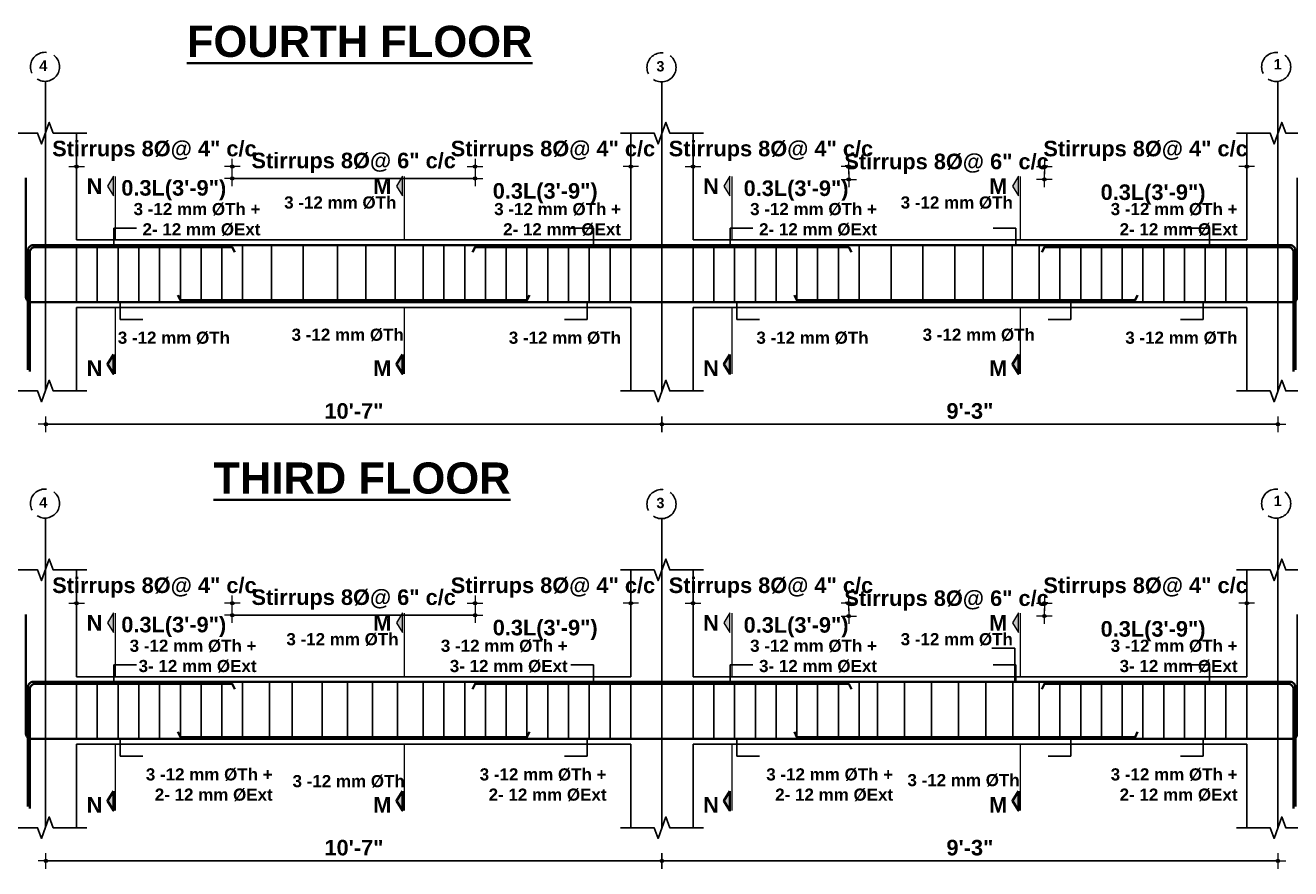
# Model space of a CAD drawing. Header units: inches. Extents: x -12073856 to 12321241, y -1226296 to 1319224.
# Drawn here: x 133369 to 133856.6, y 49085.2 to 49410.2 of the extents above; entities that cross this region are included whole.
import ezdxf
from ezdxf.enums import TextEntityAlignment as Align

# ---------------------------------------------------------------- set-up
doc = ezdxf.new("R2010")
doc.units = ezdxf.units.IN
doc.header["$MEASUREMENT"] = 0
doc.header["$PDMODE"] = 35
doc.linetypes.add('ACAD_ISO02W100', pattern=[15, 12, -3])
for name, color, linetype, lineweight in [('BAR', 5, 'Continuous', 40), ('Dimension', 130, 'Continuous', 9), ('Hatch', 9, 'Continuous', 9), ('HATCH1', 4, 'ACAD_ISO02W100', 13), ('TEXT', 255, 'Continuous', 35)]:
    doc.layers.add(name, color=color, linetype=linetype, lineweight=lineweight)
doc.layers.add('STIRRUP', color=10, linetype='Continuous')
doc.styles.add('1.8 str', font='times.ttf', dxfattribs={"width": 0.8, "height": 6})
doc.styles.add('STYLE1', font='arialbd.ttf')
doc.dimstyles.new('1.4', dxfattribs={"dimscale": 0, "dimtxt": 6, "dimasz": 0.5, "dimexe": 2, "dimexo": 9, "dimgap": 2, "dimtad": 1, "dimdec": 0, "dimlfac": 0.5, "dimzin": 3, "dimdsep": 46, "dimlunit": 4, "dimtxsty": '1.8 str', "dimblk": 'DIM', "dimcen": 3, "dimdle": 3, "dimse1": 1, "dimse2": 1, "dimclrd": 256, "dimclre": 256, "dimclrt": 7, "dimadec": 1, "dimazin": 2, "dimtfac": 1, "dimtdec": 0, "dimtix": 1, "dimtofl": 0, "dimtmove": 2, "dimatfit": 3, "dimldrblk": 'ARROW', "dimfxl": 2, "dimfrac": 2, "dimtolj": 2, "dimtzin": 0, "dimarcsym": 0})

# ---------------------------------------------------------------- blocks, each defined once
blk = doc.blocks.new('DIM')
at = {"layer": 'Dimension'}
h = blk.add_hatch(color=256, dxfattribs=at)
h.paths.add_polyline_path([(0, 1.28), (0, 0), (1.28, 0, 0.414214)])
h.paths.add_polyline_path([(1.28, 0), (0, 0), (0, -1.28, 0.414214)])
h.paths.add_polyline_path([(0, 0), (-1.28, 0, 0.414214), (0, -1.28)])
h.paths.add_polyline_path([(0, 1.28, 0.414214), (-1.28, 0), (0, 0)])
for p, q in [((-6, 0), (6, 0)), ((0, 6), (0, -6))]:
    blk.add_line(p, q, dxfattribs=at)
blk.add_circle((0, 0), 1.28, dxfattribs=at)
blk = doc.blocks.new('*D2666')
at = {"layer": 'Defpoints', "color": 0, "ltscale": 10, "transparency": 16777216}
for p in [(133761.72, 49355.77), (133839.72, 49343.79), (133761.72, 49339.23)]:
    blk.add_point(p, dxfattribs=at)
at = {"layer": 'Dimension', "lineweight": -2, "ltscale": 10, "transparency": 16777216}
for p, q in [((133761.22, 49355.77), (133760.72, 49355.77)), ((133840.22, 49355.77), (133840.72, 49355.77))]:
    blk.add_line(p, q, dxfattribs=at)
at = {"layer": 'Dimension', "lineweight": -2, "ltscale": 10, "transparency": 16777216, "xscale": 0.5, "yscale": 0.5, "zscale": 0.5}
blk.add_blockref('DIM', (133761.72, 49355.77), dxfattribs=at)
at = {"layer": 'Dimension', "lineweight": -2, "ltscale": 10, "transparency": 16777216, "xscale": 0.5, "yscale": 0.5, "zscale": 0.5, "rotation": 180}
blk.add_blockref('DIM', (133839.72, 49355.77), dxfattribs=at)
at = {"layer": 'Dimension', "color": 7, "ltscale": 10, "transparency": 16777216, "insert": (133800.72, 49361.8), "char_height": 6, "attachment_point": 5, "style": 'STYLE1'}
blk.add_mtext('\\A2;Stirrups 8%%C@ 4" c/c', dxfattribs=at)
blk = doc.blocks.new('ARROW')
at = {"layer": 'Hatch'}
h = blk.add_hatch(color=256, dxfattribs=at)
h.dxf.hatch_style = 1
h.paths.add_polyline_path([(12191115.76, -1270860.08), (12191485.38, -1270660.08), (12191115.76, -1270660.08)])
for p, q in [((12191115.76, -1270860.08), (12191115.76, -1270060.08)), ((12191015.76, -1270160.08), (12196382.95, -1270160.08)), ((12191485.38, -1270660.08), (12190746.15, -1270660.08)), ((12190746.15, -1270660.08), (12191115.76, -1270860.08)), ((12191485.38, -1270660.08), (12191115.76, -1270860.08))]:
    blk.add_line(p, q, dxfattribs=at)
blk = doc.blocks.new('*D2667')
at = {"layer": 'Defpoints', "color": 0, "ltscale": 10, "transparency": 16777216}
for p in [(133686.37, 49350.79), (133761.72, 49334.25), (133686.37, 49319.74)]:
    blk.add_point(p, dxfattribs=at)
at = {"layer": 'Dimension', "lineweight": -2, "ltscale": 10, "transparency": 16777216}
for p, q in [((133685.87, 49350.79), (133685.37, 49350.79)), ((133762.22, 49350.79), (133762.72, 49350.79))]:
    blk.add_line(p, q, dxfattribs=at)
at = {"layer": 'Dimension', "lineweight": -2, "ltscale": 10, "transparency": 16777216, "xscale": 0.5, "yscale": 0.5, "zscale": 0.5}
blk.add_blockref('DIM', (133686.37, 49350.79), dxfattribs=at)
at = {"layer": 'Dimension', "lineweight": -2, "ltscale": 10, "transparency": 16777216, "xscale": 0.5, "yscale": 0.5, "zscale": 0.5, "rotation": 180}
blk.add_blockref('DIM', (133761.72, 49350.79), dxfattribs=at)
at = {"layer": 'Dimension', "color": 7, "ltscale": 10, "transparency": 16777216, "insert": (133724.04, 49356.82), "char_height": 6, "attachment_point": 5, "style": 'STYLE1'}
blk.add_mtext('\\A2;Stirrups 8%%C@ 6" c/c', dxfattribs=at)
blk = doc.blocks.new('*D2668')
at = {"layer": 'Defpoints', "color": 0, "ltscale": 10, "transparency": 16777216}
for p in [(133626.37, 49355.77), (133626.37, 49342.23), (133686.37, 49324.72)]:
    blk.add_point(p, dxfattribs=at)
at = {"layer": 'Dimension', "lineweight": -2, "ltscale": 10, "transparency": 16777216}
for p, q in [((133625.87, 49355.77), (133625.37, 49355.77)), ((133686.87, 49355.77), (133687.37, 49355.77))]:
    blk.add_line(p, q, dxfattribs=at)
at = {"layer": 'Dimension', "lineweight": -2, "ltscale": 10, "transparency": 16777216, "xscale": 0.5, "yscale": 0.5, "zscale": 0.5}
blk.add_blockref('DIM', (133626.37, 49355.77), dxfattribs=at)
at = {"layer": 'Dimension', "lineweight": -2, "ltscale": 10, "transparency": 16777216, "xscale": 0.5, "yscale": 0.5, "zscale": 0.5, "rotation": 180}
blk.add_blockref('DIM', (133686.37, 49355.77), dxfattribs=at)
at = {"layer": 'Dimension', "color": 7, "ltscale": 10, "transparency": 16777216, "insert": (133656.37, 49361.8), "char_height": 6, "attachment_point": 5, "style": 'STYLE1'}
blk.add_mtext('\\A2;Stirrups 8%%C@ 4" c/c', dxfattribs=at)
blk = doc.blocks.new('*D2669')
at = {"layer": 'Defpoints', "color": 0, "ltscale": 10, "transparency": 16777216}
for p in [(133602.37, 49355.77), (133602.37, 49342.23), (133542.37, 49324.72)]:
    blk.add_point(p, dxfattribs=at)
at = {"layer": 'Dimension', "lineweight": -2, "ltscale": 10, "transparency": 16777216}
for p, q in [((133541.87, 49355.77), (133541.37, 49355.77)), ((133602.87, 49355.77), (133603.37, 49355.77))]:
    blk.add_line(p, q, dxfattribs=at)
at = {"layer": 'Dimension', "lineweight": -2, "ltscale": 10, "transparency": 16777216, "xscale": 0.5, "yscale": 0.5, "zscale": 0.5}
blk.add_blockref('DIM', (133542.37, 49355.77), dxfattribs=at)
at = {"layer": 'Dimension', "lineweight": -2, "ltscale": 10, "transparency": 16777216, "xscale": 0.5, "yscale": 0.5, "zscale": 0.5, "rotation": 180}
blk.add_blockref('DIM', (133602.37, 49355.77), dxfattribs=at)
at = {"layer": 'Dimension', "color": 7, "ltscale": 10, "transparency": 16777216, "insert": (133572.37, 49361.8), "char_height": 6, "attachment_point": 5, "style": 'STYLE1'}
blk.add_mtext('\\A2;Stirrups 8%%C@ 4" c/c', dxfattribs=at)
blk = doc.blocks.new('*D2670')
at = {"layer": 'Defpoints', "color": 0, "ltscale": 10, "transparency": 16777216}
for p in [(133388.8, 49355.77), (133388.8, 49342.23), (133448.8, 49324.72)]:
    blk.add_point(p, dxfattribs=at)
at = {"layer": 'Dimension', "lineweight": -2, "ltscale": 10, "transparency": 16777216}
for p, q in [((133388.3, 49355.77), (133387.8, 49355.77)), ((133449.3, 49355.77), (133449.8, 49355.77))]:
    blk.add_line(p, q, dxfattribs=at)
at = {"layer": 'Dimension', "lineweight": -2, "ltscale": 10, "transparency": 16777216, "xscale": 0.5, "yscale": 0.5, "zscale": 0.5}
blk.add_blockref('DIM', (133388.8, 49355.77), dxfattribs=at)
at = {"layer": 'Dimension', "lineweight": -2, "ltscale": 10, "transparency": 16777216, "xscale": 0.5, "yscale": 0.5, "zscale": 0.5, "rotation": 180}
blk.add_blockref('DIM', (133448.8, 49355.77), dxfattribs=at)
at = {"layer": 'Dimension', "color": 7, "ltscale": 10, "transparency": 16777216, "insert": (133418.8, 49361.8), "char_height": 6, "attachment_point": 5, "style": 'STYLE1'}
blk.add_mtext('\\A2;Stirrups 8%%C@ 4" c/c', dxfattribs=at)
blk = doc.blocks.new('*D2671')
at = {"layer": 'Defpoints', "color": 0, "ltscale": 10, "transparency": 16777216}
for p in [(133448.8, 49351.16), (133448.8, 49319.74), (133542.37, 49319.74)]:
    blk.add_point(p, dxfattribs=at)
at = {"layer": 'Dimension', "lineweight": -2, "ltscale": 10, "transparency": 16777216}
blk.add_line((133541.87, 49351.16), (133449.3, 49351.16), dxfattribs=at)
at = {"layer": 'Dimension', "lineweight": -2, "ltscale": 10, "transparency": 16777216, "xscale": 0.5, "yscale": 0.5, "zscale": 0.5, "rotation": 180}
blk.add_blockref('DIM', (133448.8, 49351.16), dxfattribs=at)
at = {"layer": 'Dimension', "lineweight": -2, "ltscale": 10, "transparency": 16777216, "xscale": 0.5, "yscale": 0.5, "zscale": 0.5}
blk.add_blockref('DIM', (133542.37, 49351.16), dxfattribs=at)
at = {"layer": 'Dimension', "color": 7, "ltscale": 10, "transparency": 16777216, "insert": (133495.58, 49357.19), "char_height": 6, "attachment_point": 5, "style": 'STYLE1'}
blk.add_mtext('\\A2;Stirrups 8%%C@ 6" c/c', dxfattribs=at)
blk = doc.blocks.new('*D2684')
at = {"layer": 'Defpoints', "color": 0, "ltscale": 10, "transparency": 16777216}
for p in [(133761.72, 49187.48), (133839.72, 49175.5), (133761.72, 49170.94)]:
    blk.add_point(p, dxfattribs=at)
at = {"layer": 'Dimension', "lineweight": -2, "ltscale": 10, "transparency": 16777216}
for p, q in [((133761.22, 49187.48), (133760.72, 49187.48)), ((133840.22, 49187.48), (133840.72, 49187.48))]:
    blk.add_line(p, q, dxfattribs=at)
at = {"layer": 'Dimension', "lineweight": -2, "ltscale": 10, "transparency": 16777216, "xscale": 0.5, "yscale": 0.5, "zscale": 0.5}
blk.add_blockref('DIM', (133761.72, 49187.48), dxfattribs=at)
at = {"layer": 'Dimension', "lineweight": -2, "ltscale": 10, "transparency": 16777216, "xscale": 0.5, "yscale": 0.5, "zscale": 0.5, "rotation": 180}
blk.add_blockref('DIM', (133839.72, 49187.48), dxfattribs=at)
at = {"layer": 'Dimension', "color": 7, "ltscale": 10, "transparency": 16777216, "insert": (133800.72, 49193.5), "char_height": 6, "attachment_point": 5, "style": 'STYLE1'}
blk.add_mtext('\\A2;Stirrups 8%%C@ 4" c/c', dxfattribs=at)
blk = doc.blocks.new('*D2685')
at = {"layer": 'Defpoints', "color": 0, "ltscale": 10, "transparency": 16777216}
for p in [(133686.37, 49182.5), (133761.72, 49165.96), (133686.37, 49151.44)]:
    blk.add_point(p, dxfattribs=at)
at = {"layer": 'Dimension', "lineweight": -2, "ltscale": 10, "transparency": 16777216}
for p, q in [((133685.87, 49182.5), (133685.37, 49182.5)), ((133762.22, 49182.5), (133762.72, 49182.5))]:
    blk.add_line(p, q, dxfattribs=at)
at = {"layer": 'Dimension', "lineweight": -2, "ltscale": 10, "transparency": 16777216, "xscale": 0.5, "yscale": 0.5, "zscale": 0.5}
blk.add_blockref('DIM', (133686.37, 49182.5), dxfattribs=at)
at = {"layer": 'Dimension', "lineweight": -2, "ltscale": 10, "transparency": 16777216, "xscale": 0.5, "yscale": 0.5, "zscale": 0.5, "rotation": 180}
blk.add_blockref('DIM', (133761.72, 49182.5), dxfattribs=at)
at = {"layer": 'Dimension', "color": 7, "ltscale": 10, "transparency": 16777216, "insert": (133724.04, 49188.52), "char_height": 6, "attachment_point": 5, "style": 'STYLE1'}
blk.add_mtext('\\A2;Stirrups 8%%C@ 6" c/c', dxfattribs=at)
blk = doc.blocks.new('*D2686')
at = {"layer": 'Defpoints', "color": 0, "ltscale": 10, "transparency": 16777216}
for p in [(133626.37, 49187.48), (133626.37, 49173.94), (133686.37, 49156.42)]:
    blk.add_point(p, dxfattribs=at)
at = {"layer": 'Dimension', "lineweight": -2, "ltscale": 10, "transparency": 16777216}
for p, q in [((133625.87, 49187.48), (133625.37, 49187.48)), ((133686.87, 49187.48), (133687.37, 49187.48))]:
    blk.add_line(p, q, dxfattribs=at)
at = {"layer": 'Dimension', "lineweight": -2, "ltscale": 10, "transparency": 16777216, "xscale": 0.5, "yscale": 0.5, "zscale": 0.5}
blk.add_blockref('DIM', (133626.37, 49187.48), dxfattribs=at)
at = {"layer": 'Dimension', "lineweight": -2, "ltscale": 10, "transparency": 16777216, "xscale": 0.5, "yscale": 0.5, "zscale": 0.5, "rotation": 180}
blk.add_blockref('DIM', (133686.37, 49187.48), dxfattribs=at)
at = {"layer": 'Dimension', "color": 7, "ltscale": 10, "transparency": 16777216, "insert": (133656.37, 49193.5), "char_height": 6, "attachment_point": 5, "style": 'STYLE1'}
blk.add_mtext('\\A2;Stirrups 8%%C@ 4" c/c', dxfattribs=at)
blk = doc.blocks.new('*D2687')
at = {"layer": 'Defpoints', "color": 0, "ltscale": 10, "transparency": 16777216}
for p in [(133602.37, 49187.48), (133602.37, 49173.94), (133542.37, 49156.42)]:
    blk.add_point(p, dxfattribs=at)
at = {"layer": 'Dimension', "lineweight": -2, "ltscale": 10, "transparency": 16777216}
for p, q in [((133541.87, 49187.48), (133541.37, 49187.48)), ((133602.87, 49187.48), (133603.37, 49187.48))]:
    blk.add_line(p, q, dxfattribs=at)
at = {"layer": 'Dimension', "lineweight": -2, "ltscale": 10, "transparency": 16777216, "xscale": 0.5, "yscale": 0.5, "zscale": 0.5}
blk.add_blockref('DIM', (133542.37, 49187.48), dxfattribs=at)
at = {"layer": 'Dimension', "lineweight": -2, "ltscale": 10, "transparency": 16777216, "xscale": 0.5, "yscale": 0.5, "zscale": 0.5, "rotation": 180}
blk.add_blockref('DIM', (133602.37, 49187.48), dxfattribs=at)
at = {"layer": 'Dimension', "color": 7, "ltscale": 10, "transparency": 16777216, "insert": (133572.37, 49193.5), "char_height": 6, "attachment_point": 5, "style": 'STYLE1'}
blk.add_mtext('\\A2;Stirrups 8%%C@ 4" c/c', dxfattribs=at)
blk = doc.blocks.new('*D2680')
at = {"layer": 'Defpoints', "color": 0, "ltscale": 10, "transparency": 16777216}
for p in [(133388.8, 49187.48), (133388.8, 49173.94), (133448.8, 49156.42)]:
    blk.add_point(p, dxfattribs=at)
at = {"layer": 'Dimension', "lineweight": -2, "ltscale": 10, "transparency": 16777216}
for p, q in [((133388.3, 49187.48), (133387.8, 49187.48)), ((133449.3, 49187.48), (133449.8, 49187.48))]:
    blk.add_line(p, q, dxfattribs=at)
at = {"layer": 'Dimension', "lineweight": -2, "ltscale": 10, "transparency": 16777216, "xscale": 0.5, "yscale": 0.5, "zscale": 0.5}
blk.add_blockref('DIM', (133388.8, 49187.48), dxfattribs=at)
at = {"layer": 'Dimension', "lineweight": -2, "ltscale": 10, "transparency": 16777216, "xscale": 0.5, "yscale": 0.5, "zscale": 0.5, "rotation": 180}
blk.add_blockref('DIM', (133448.8, 49187.48), dxfattribs=at)
at = {"layer": 'Dimension', "color": 7, "ltscale": 10, "transparency": 16777216, "insert": (133418.8, 49193.5), "char_height": 6, "attachment_point": 5, "style": 'STYLE1'}
blk.add_mtext('\\A2;Stirrups 8%%C@ 4" c/c', dxfattribs=at)
blk = doc.blocks.new('*D2681')
at = {"layer": 'Defpoints', "color": 0, "ltscale": 10, "transparency": 16777216}
for p in [(133448.8, 49182.87), (133448.8, 49151.44), (133542.37, 49151.44)]:
    blk.add_point(p, dxfattribs=at)
at = {"layer": 'Dimension', "lineweight": -2, "ltscale": 10, "transparency": 16777216}
blk.add_line((133541.87, 49182.87), (133449.3, 49182.87), dxfattribs=at)
at = {"layer": 'Dimension', "lineweight": -2, "ltscale": 10, "transparency": 16777216, "xscale": 0.5, "yscale": 0.5, "zscale": 0.5, "rotation": 180}
blk.add_blockref('DIM', (133448.8, 49182.87), dxfattribs=at)
at = {"layer": 'Dimension', "lineweight": -2, "ltscale": 10, "transparency": 16777216, "xscale": 0.5, "yscale": 0.5, "zscale": 0.5}
blk.add_blockref('DIM', (133542.37, 49182.87), dxfattribs=at)
at = {"layer": 'Dimension', "color": 7, "ltscale": 10, "transparency": 16777216, "insert": (133495.58, 49188.9), "char_height": 6, "attachment_point": 5, "style": 'STYLE1'}
blk.add_mtext('\\A2;Stirrups 8%%C@ 6" c/c', dxfattribs=at)
blk = doc.blocks.new('*D2796')
at = {"layer": 'Defpoints', "color": 0, "ltscale": 10, "transparency": 16777216}
for p in [(133614.37, 49100.98), (133851.72, 49100.98), (133614.37, 49088.17)]:
    blk.add_point(p, dxfattribs=at)
at = {"layer": 'Dimension', "lineweight": -2, "ltscale": 10, "transparency": 16777216}
blk.add_line((133851.22, 49088.17), (133614.87, 49088.17), dxfattribs=at)
at = {"layer": 'Dimension', "lineweight": -2, "ltscale": 10, "transparency": 16777216, "xscale": 0.5, "yscale": 0.5, "zscale": 0.5, "rotation": 180}
blk.add_blockref('DIM', (133614.37, 49088.17), dxfattribs=at)
at = {"layer": 'Dimension', "lineweight": -2, "ltscale": 10, "transparency": 16777216, "xscale": 0.5, "yscale": 0.5, "zscale": 0.5}
blk.add_blockref('DIM', (133851.72, 49088.17), dxfattribs=at)
at = {"layer": 'Dimension', "color": 7, "ltscale": 10, "transparency": 16777216, "insert": (133733.04, 49093.24), "char_height": 6, "attachment_point": 5, "style": 'STYLE1'}
blk.add_mtext('\\A2;9\'-3"', dxfattribs=at)
blk = doc.blocks.new('*D2797')
at = {"layer": 'Defpoints', "color": 0, "ltscale": 10, "transparency": 16777216}
for p in [(133377.02, 49100.98), (133614.37, 49100.98), (133377.02, 49088.17)]:
    blk.add_point(p, dxfattribs=at)
at = {"layer": 'Dimension', "lineweight": -2, "ltscale": 10, "transparency": 16777216}
blk.add_line((133613.87, 49088.17), (133377.52, 49088.17), dxfattribs=at)
at = {"layer": 'Dimension', "lineweight": -2, "ltscale": 10, "transparency": 16777216, "xscale": 0.5, "yscale": 0.5, "zscale": 0.5, "rotation": 180}
blk.add_blockref('DIM', (133377.02, 49088.17), dxfattribs=at)
at = {"layer": 'Dimension', "lineweight": -2, "ltscale": 10, "transparency": 16777216, "xscale": 0.5, "yscale": 0.5, "zscale": 0.5}
blk.add_blockref('DIM', (133614.37, 49088.17), dxfattribs=at)
at = {"layer": 'Dimension', "color": 7, "ltscale": 10, "transparency": 16777216, "insert": (133495.69, 49093.23), "char_height": 6, "attachment_point": 5, "style": 'STYLE1'}
blk.add_mtext('\\A2;10\'-7"', dxfattribs=at)
blk = doc.blocks.new('*D2798')
at = {"layer": 'Defpoints', "color": 0, "ltscale": 10, "transparency": 16777216}
for p in [(133614.37, 49269.27), (133851.72, 49269.27), (133614.37, 49256.46)]:
    blk.add_point(p, dxfattribs=at)
at = {"layer": 'Dimension', "lineweight": -2, "ltscale": 10, "transparency": 16777216}
blk.add_line((133851.22, 49256.46), (133614.87, 49256.46), dxfattribs=at)
at = {"layer": 'Dimension', "lineweight": -2, "ltscale": 10, "transparency": 16777216, "xscale": 0.5, "yscale": 0.5, "zscale": 0.5, "rotation": 180}
blk.add_blockref('DIM', (133614.37, 49256.46), dxfattribs=at)
at = {"layer": 'Dimension', "lineweight": -2, "ltscale": 10, "transparency": 16777216, "xscale": 0.5, "yscale": 0.5, "zscale": 0.5}
blk.add_blockref('DIM', (133851.72, 49256.46), dxfattribs=at)
at = {"layer": 'Dimension', "color": 7, "ltscale": 10, "transparency": 16777216, "insert": (133733.04, 49261.53), "char_height": 6, "attachment_point": 5, "style": 'STYLE1'}
blk.add_mtext('\\A2;9\'-3"', dxfattribs=at)
blk = doc.blocks.new('*D2799')
at = {"layer": 'Defpoints', "color": 0, "ltscale": 10, "transparency": 16777216}
for p in [(133377.02, 49269.27), (133614.37, 49269.27), (133377.02, 49256.46)]:
    blk.add_point(p, dxfattribs=at)
at = {"layer": 'Dimension', "lineweight": -2, "ltscale": 10, "transparency": 16777216}
blk.add_line((133613.87, 49256.46), (133377.52, 49256.46), dxfattribs=at)
at = {"layer": 'Dimension', "lineweight": -2, "ltscale": 10, "transparency": 16777216, "xscale": 0.5, "yscale": 0.5, "zscale": 0.5, "rotation": 180}
blk.add_blockref('DIM', (133377.02, 49256.46), dxfattribs=at)
at = {"layer": 'Dimension', "lineweight": -2, "ltscale": 10, "transparency": 16777216, "xscale": 0.5, "yscale": 0.5, "zscale": 0.5}
blk.add_blockref('DIM', (133614.37, 49256.46), dxfattribs=at)
at = {"layer": 'Dimension', "color": 7, "ltscale": 10, "transparency": 16777216, "insert": (133495.69, 49261.53), "char_height": 6, "attachment_point": 5, "style": 'STYLE1'}
blk.add_mtext('\\A2;10\'-7"', dxfattribs=at)

msp = doc.modelspace()

# ---------------------------------------------------------------- hatches: boundary and pattern name
at = {"layer": 'TEXT', "ltscale": 10}
for points in [[(133403, 49352.01), (133403, 49344.51), (133400.69, 49348.26)], [(133514.38, 49352.01), (133514.38, 49344.51), (133512.07, 49348.26)], [(133640.57, 49352.01), (133640.57, 49344.51), (133638.26, 49348.26)], [(133751.73, 49352.01), (133751.73, 49344.51), (133749.42, 49348.26)], [(133403, 49275.87), (133403, 49283.38), (133400.69, 49279.62)], [(133514.38, 49275.87), (133514.38, 49283.38), (133512.07, 49279.62)], [(133640.57, 49275.87), (133640.57, 49283.38), (133638.26, 49279.62)], [(133751.73, 49275.87), (133751.73, 49283.38), (133749.42, 49279.62)], [(133403, 49183.72), (133403, 49176.22), (133400.69, 49179.97)], [(133514.38, 49183.72), (133514.38, 49176.22), (133512.07, 49179.97)], [(133640.57, 49183.72), (133640.57, 49176.22), (133638.26, 49179.97)], [(133751.73, 49183.72), (133751.73, 49176.22), (133749.42, 49179.97)], [(133403, 49107.58), (133403, 49115.08), (133400.69, 49111.33)], [(133514.38, 49107.58), (133514.38, 49115.08), (133512.07, 49111.33)], [(133640.57, 49107.58), (133640.57, 49115.08), (133638.26, 49111.33)], [(133751.73, 49107.58), (133751.73, 49115.08), (133749.42, 49111.33)]]:
    msp.add_hatch(color=256, dxfattribs=at).paths.add_polyline_path(points)

# ---------------------------------------------------------------- linework, layer by layer
for p, q in [((133376.8, 49368.63), (133376.8, 49388.58)), ((133614.37, 49368.63), (133614.37, 49388.58)), ((133851.72, 49368.63), (133851.72, 49388.58)), ((133376.8, 49368.63), (133376.8, 49269.27)), ((133614.37, 49368.63), (133614.37, 49269.27)), ((133851.72, 49368.63), (133851.72, 49269.27)), ((133376.8, 49269.27), (133376.8, 49289.23)), ((133614.37, 49269.27), (133614.37, 49289.23)), ((133851.72, 49269.27), (133851.72, 49289.23)), ((133376.8, 49200.34), (133376.8, 49220.29)), ((133614.37, 49200.34), (133614.37, 49220.29)), ((133851.72, 49200.34), (133851.72, 49220.29)), ((133376.8, 49200.34), (133376.8, 49100.98)), ((133614.37, 49200.34), (133614.37, 49100.98)), ((133851.72, 49200.34), (133851.72, 49100.98)), ((133376.8, 49100.98), (133376.8, 49120.93)), ((133614.37, 49100.98), (133614.37, 49120.93)), ((133851.72, 49100.98), (133851.72, 49120.93))]:
    msp.add_line(p, q)
at = {"ltscale": 10}
for p, q in [((133388.8, 49327.47), (133388.8, 49368.63)), ((133602.37, 49327.47), (133602.37, 49368.63)), ((133626.37, 49327.47), (133626.37, 49368.63)), ((133839.72, 49327.47), (133839.72, 49368.63)), ((133482.15, 49327.47), (133388.8, 49327.47)), ((133403.86, 49327.47), (133602.37, 49327.47)), ((133719.72, 49327.47), (133626.37, 49327.47)), ((133839.72, 49327.47), (133641.42, 49327.47)), ((133482.15, 49301.47), (133388.8, 49301.47)), ((133388.8, 49269.27), (133388.8, 49301.47)), ((133405.64, 49301.47), (133602.37, 49301.47)), ((133602.37, 49269.27), (133602.37, 49301.47)), ((133719.72, 49301.47), (133626.37, 49301.47)), ((133626.37, 49269.27), (133626.37, 49301.47)), ((133839.72, 49301.47), (133643.2, 49301.47)), ((133839.72, 49269.27), (133839.72, 49301.47)), ((133388.8, 49159.17), (133388.8, 49200.34)), ((133602.37, 49159.17), (133602.37, 49200.34)), ((133626.37, 49159.17), (133626.37, 49200.34)), ((133839.72, 49159.17), (133839.72, 49200.34)), ((133482.15, 49159.17), (133388.8, 49159.17)), ((133403.86, 49159.17), (133602.37, 49159.17)), ((133750.38, 49159.17), (133626.37, 49159.17)), ((133839.72, 49159.17), (133725.72, 49159.17)), ((133482.15, 49133.17), (133388.8, 49133.17)), ((133388.8, 49100.98), (133388.8, 49133.17)), ((133405.64, 49133.17), (133602.37, 49133.17)), ((133602.37, 49100.98), (133602.37, 49133.17)), ((133752.59, 49133.17), (133626.37, 49133.17)), ((133626.37, 49100.98), (133626.37, 49133.17)), ((133839.72, 49133.17), (133725.72, 49133.17)), ((133839.72, 49100.98), (133839.72, 49133.17))]:
    msp.add_line(p, q, dxfattribs=at)
at = {"linetype": 'Continuous', "ltscale": 10}
for points in [[(133360.8, 49368.63), (133373.8, 49368.63), (133375.3, 49364.51), (133378.3, 49372.75), (133379.8, 49368.63), (133392.8, 49368.63)], [(133598.37, 49368.63), (133611.37, 49368.63), (133612.87, 49364.51), (133615.87, 49372.75), (133617.37, 49368.63), (133630.37, 49368.63)], [(133835.72, 49368.63), (133848.72, 49368.63), (133850.22, 49364.51), (133853.22, 49372.75), (133854.72, 49368.63), (133867.72, 49368.63)], [(133360.8, 49269.27), (133373.8, 49269.27), (133375.3, 49265.15), (133378.3, 49273.4), (133379.8, 49269.27), (133392.8, 49269.27)], [(133598.37, 49269.27), (133611.37, 49269.27), (133612.87, 49265.15), (133615.87, 49273.4), (133617.37, 49269.27), (133630.37, 49269.27)], [(133835.72, 49269.27), (133848.72, 49269.27), (133850.22, 49265.15), (133853.22, 49273.4), (133854.72, 49269.27), (133867.72, 49269.27)], [(133360.8, 49200.34), (133373.8, 49200.34), (133375.3, 49196.22), (133378.3, 49204.46), (133379.8, 49200.34), (133392.8, 49200.34)], [(133598.37, 49200.34), (133611.37, 49200.34), (133612.87, 49196.22), (133615.87, 49204.46), (133617.37, 49200.34), (133630.37, 49200.34)], [(133835.72, 49200.34), (133848.72, 49200.34), (133850.22, 49196.22), (133853.22, 49204.46), (133854.72, 49200.34), (133867.72, 49200.34)], [(133360.8, 49100.98), (133373.8, 49100.98), (133375.3, 49096.86), (133378.3, 49105.1), (133379.8, 49100.98), (133392.8, 49100.98)], [(133598.37, 49100.98), (133611.37, 49100.98), (133612.87, 49096.86), (133615.87, 49105.1), (133617.37, 49100.98), (133630.37, 49100.98)], [(133835.72, 49100.98), (133848.72, 49100.98), (133850.22, 49096.86), (133853.22, 49105.1), (133854.72, 49100.98), (133867.72, 49100.98)]]:
    msp.add_lwpolyline(points, dxfattribs=at)
at = {"layer": 'BAR', "ltscale": 10}
for p, q in [((133376.8, 49325.47), (133482.15, 49325.47)), ((133614.37, 49325.47), (133472.15, 49325.47)), ((133614.37, 49325.47), (133719.72, 49325.47)), ((133376.8, 49303.47), (133482.15, 49303.47)), ((133614.37, 49303.47), (133472.15, 49303.47)), ((133614.37, 49303.47), (133719.72, 49303.47)), ((133376.8, 49157.17), (133482.15, 49157.17)), ((133614.37, 49157.17), (133472.15, 49157.17)), ((133614.37, 49157.17), (133719.72, 49157.17)), ((133376.8, 49135.17), (133482.15, 49135.17)), ((133614.37, 49135.17), (133472.15, 49135.17)), ((133614.37, 49135.17), (133719.72, 49135.17))]:
    msp.add_line(p, q, dxfattribs=at)
for points in [[(133388.8, 49303.47), (133371.32, 49303.47, -0.414214), (133369.3, 49305.48), (133369.3, 49351.47)], [(133839.72, 49303.47), (133857.2, 49303.47, 0.414214), (133859.22, 49305.48), (133859.22, 49351.47)], [(133370.05, 49277.47), (133370.05, 49323.45, -0.414214), (133372.07, 49325.47), (133388.8, 49325.47)], [(133370.8, 49276.72), (133370.8, 49322.7, -0.414214), (133372.82, 49324.72), (133388.8, 49324.72)], [(133858.47, 49277.47), (133858.47, 49323.45, 0.414214), (133856.45, 49325.47), (133839.72, 49325.47)], [(133857.72, 49276.72), (133857.72, 49322.7, 0.414214), (133855.7, 49324.72), (133839.72, 49324.72)], [(133388.8, 49135.17), (133371.32, 49135.17, -0.414214), (133369.3, 49137.19), (133369.3, 49183.17)], [(133839.72, 49135.17), (133857.2, 49135.17, 0.414214), (133859.22, 49137.19), (133859.22, 49183.17)], [(133370.05, 49109.17), (133370.05, 49155.16, -0.414214), (133372.07, 49157.17), (133388.8, 49157.17)], [(133370.8, 49108.42), (133370.8, 49154.41, -0.414214), (133372.82, 49156.42), (133388.8, 49156.42)], [(133858.47, 49109.17), (133858.47, 49155.16, 0.414214), (133856.45, 49157.17), (133839.72, 49157.17)], [(133857.72, 49108.42), (133857.72, 49154.41, 0.414214), (133855.7, 49156.42), (133839.72, 49156.42)]]:
    msp.add_lwpolyline(points, format="xyb", dxfattribs=at)
for points in [[(133449.84, 49322.72), (133448.8, 49324.72), (133376.8, 49324.72)], [(133541.32, 49322.72), (133542.37, 49324.72), (133614.37, 49324.72)], [(133687.41, 49322.72), (133686.37, 49324.72), (133614.37, 49324.72)], [(133851.72, 49325.47), (133709.72, 49325.47)], [(133851.72, 49324.72), (133761.72, 49324.72), (133760.76, 49322.72)], [(133427.84, 49306.22), (133428.8, 49304.22), (133482.15, 49304.22)], [(133563.32, 49306.22), (133562.37, 49304.22), (133472.15, 49304.22)], [(133665.41, 49306.22), (133666.37, 49304.22), (133719.72, 49304.22)], [(133797.67, 49306.22), (133796.72, 49304.22), (133709.72, 49304.22)], [(133709.72, 49303.47), (133851.72, 49303.47)], [(133449.84, 49154.42), (133448.8, 49156.42), (133376.8, 49156.42)], [(133541.32, 49154.42), (133542.37, 49156.42), (133614.37, 49156.42)], [(133687.41, 49154.42), (133686.37, 49156.42), (133614.37, 49156.42)], [(133851.72, 49157.17), (133718.26, 49157.17)], [(133851.72, 49156.42), (133761.72, 49156.42), (133760.76, 49154.42)], [(133427.84, 49137.92), (133428.8, 49135.92), (133482.15, 49135.92)], [(133563.32, 49137.92), (133562.37, 49135.92), (133472.15, 49135.92)], [(133665.41, 49137.92), (133666.37, 49135.92), (133719.72, 49135.92)], [(133797.67, 49137.92), (133796.72, 49135.92), (133718.26, 49135.92)], [(133718.26, 49135.17), (133851.72, 49135.17)]]:
    msp.add_lwpolyline(points, dxfattribs=at)
at = {"layer": 'Dimension', "ltscale": 10}
for p, q in [((133403.86, 49327.47), (133403.86, 49351.96)), ((133515.23, 49327.47), (133515.23, 49351.96)), ((133641.42, 49327.47), (133641.42, 49351.96)), ((133752.59, 49327.47), (133752.59, 49351.96)), ((133403.86, 49275.92), (133403.86, 49301.47)), ((133515.23, 49275.92), (133515.23, 49301.47)), ((133641.42, 49275.92), (133641.42, 49301.47)), ((133752.59, 49275.92), (133752.59, 49301.47)), ((133403.86, 49159.17), (133403.86, 49183.67)), ((133515.23, 49159.17), (133515.23, 49183.67)), ((133641.42, 49159.17), (133641.42, 49183.67)), ((133752.59, 49159.17), (133752.59, 49183.67)), ((133403.86, 49107.63), (133403.86, 49133.17)), ((133515.23, 49107.63), (133515.23, 49133.17)), ((133641.42, 49107.63), (133641.42, 49133.17)), ((133752.59, 49107.63), (133752.59, 49133.17))]:
    msp.add_line(p, q, dxfattribs=at)
for points in [[(133403, 49344.51), (133403, 49352.01), (133400.69, 49348.26), (133403, 49344.51)], [(133514.38, 49344.51), (133514.38, 49352.01), (133512.07, 49348.26), (133514.38, 49344.51)], [(133640.57, 49344.51), (133640.57, 49352.01), (133638.26, 49348.26), (133640.57, 49344.51)], [(133751.73, 49344.51), (133751.73, 49352.01), (133749.42, 49348.26), (133751.73, 49344.51)], [(133403, 49176.22), (133403, 49183.72), (133400.69, 49179.97), (133403, 49176.22)], [(133514.38, 49176.22), (133514.38, 49183.72), (133512.07, 49179.97), (133514.38, 49176.22)], [(133640.57, 49176.22), (133640.57, 49183.72), (133638.26, 49179.97), (133640.57, 49176.22)], [(133751.73, 49176.22), (133751.73, 49183.72), (133749.42, 49179.97), (133751.73, 49176.22)]]:
    msp.add_lwpolyline(points, dxfattribs=at)
at = {"layer": 'HATCH1', "lineweight": 25}
for centre in [(133376.64, 49394.18), (133614.2, 49393.96), (133851.04, 49394.16), (133376.64, 49225.89), (133614.2, 49225.67), (133851.04, 49225.87)]:
    msp.add_circle(centre, 5.6, dxfattribs=at)
at = {"layer": 'STIRRUP'}
for p, q in [((133388.8, 49325.87), (133388.8, 49303.07)), ((133396.8, 49325.87), (133396.8, 49303.07)), ((133404.8, 49325.87), (133404.8, 49303.07)), ((133412.8, 49325.87), (133412.8, 49303.07)), ((133420.8, 49325.87), (133420.8, 49303.07)), ((133428.8, 49325.87), (133428.8, 49303.07)), ((133436.8, 49325.87), (133436.8, 49303.07)), ((133444.8, 49325.87), (133444.8, 49303.07)), ((133452.8, 49325.87), (133452.8, 49303.07)), ((133463.98, 49325.87), (133463.98, 49303.07)), ((133476.07, 49325.87), (133476.07, 49303.07)), ((133489.36, 49325.87), (133489.36, 49303.07)), ((133500.31, 49325.87), (133500.31, 49303.07)), ((133511.62, 49325.87), (133511.62, 49303.07)), ((133522.37, 49325.87), (133522.37, 49303.07)), ((133530.37, 49325.87), (133530.37, 49303.07)), ((133538.37, 49325.87), (133538.37, 49303.07)), ((133546.37, 49325.87), (133546.37, 49303.07)), ((133554.37, 49325.87), (133554.37, 49303.07)), ((133562.37, 49325.87), (133562.37, 49303.07)), ((133570.37, 49325.87), (133570.37, 49303.07)), ((133578.37, 49325.87), (133578.37, 49303.07)), ((133586.37, 49325.87), (133586.37, 49303.07)), ((133594.37, 49325.87), (133594.37, 49303.07)), ((133602.37, 49325.87), (133602.37, 49303.07)), ((133626.37, 49325.87), (133626.37, 49303.07)), ((133634.37, 49325.87), (133634.37, 49303.07)), ((133642.37, 49325.87), (133642.37, 49303.07)), ((133650.37, 49325.87), (133650.37, 49303.07)), ((133658.37, 49325.87), (133658.37, 49303.07)), ((133666.37, 49325.87), (133666.37, 49303.07)), ((133674.37, 49325.87), (133674.37, 49303.07)), ((133682.37, 49325.87), (133682.37, 49303.07)), ((133690.37, 49325.87), (133690.37, 49303.07)), ((133702.69, 49325.87), (133702.69, 49303.07)), ((133714.91, 49325.87), (133714.91, 49303.07)), ((133727.21, 49325.87), (133727.21, 49303.07)), ((133738.09, 49325.87), (133738.09, 49303.07)), ((133749.3, 49325.87), (133749.3, 49303.07)), ((133759.72, 49325.87), (133759.72, 49303.07)), ((133767.72, 49325.87), (133767.72, 49303.07)), ((133775.72, 49325.87), (133775.72, 49303.07)), ((133783.72, 49325.87), (133783.72, 49303.07)), ((133791.72, 49325.87), (133791.72, 49303.07)), ((133799.72, 49325.87), (133799.72, 49303.07)), ((133807.72, 49325.87), (133807.72, 49303.07)), ((133815.72, 49325.87), (133815.72, 49303.07)), ((133823.72, 49325.87), (133823.72, 49303.07)), ((133831.72, 49325.87), (133831.72, 49303.07)), ((133839.72, 49325.87), (133839.72, 49303.07)), ((133388.8, 49157.57), (133388.8, 49134.77)), ((133396.8, 49157.57), (133396.8, 49134.77)), ((133404.8, 49157.57), (133404.8, 49134.77)), ((133412.8, 49157.57), (133412.8, 49134.77)), ((133420.8, 49157.57), (133420.8, 49134.77)), ((133428.8, 49157.57), (133428.8, 49134.77)), ((133436.8, 49157.57), (133436.8, 49134.77)), ((133444.8, 49157.57), (133444.8, 49134.77)), ((133452.8, 49157.57), (133452.8, 49134.77)), ((133463.21, 49157.57), (133463.21, 49134.77)), ((133471.94, 49157.57), (133471.94, 49134.77)), ((133483.43, 49157.57), (133483.43, 49134.77)), ((133493.26, 49157.57), (133493.26, 49134.77)), ((133502.83, 49157.57), (133502.83, 49134.77)), ((133512.41, 49157.57), (133512.41, 49134.77)), ((133522.37, 49157.57), (133522.37, 49134.77)), ((133530.37, 49157.57), (133530.37, 49134.77)), ((133538.37, 49157.57), (133538.37, 49134.77)), ((133546.37, 49157.57), (133546.37, 49134.77)), ((133554.37, 49157.57), (133554.37, 49134.77)), ((133562.37, 49157.57), (133562.37, 49134.77)), ((133570.37, 49157.57), (133570.37, 49134.77)), ((133578.37, 49157.57), (133578.37, 49134.77)), ((133586.37, 49157.57), (133586.37, 49134.77)), ((133594.37, 49157.57), (133594.37, 49134.77)), ((133602.37, 49157.57), (133602.37, 49134.77)), ((133626.37, 49157.57), (133626.37, 49134.77)), ((133634.37, 49157.57), (133634.37, 49134.77)), ((133642.37, 49157.57), (133642.37, 49134.77)), ((133650.37, 49157.57), (133650.37, 49134.77)), ((133658.37, 49157.57), (133658.37, 49134.77)), ((133666.37, 49157.57), (133666.37, 49134.77)), ((133674.37, 49157.57), (133674.37, 49134.77)), ((133682.37, 49157.57), (133682.37, 49134.77)), ((133690.37, 49157.57), (133690.37, 49134.77)), ((133697.4, 49157.57), (133697.4, 49134.77)), ((133707.83, 49157.57), (133707.83, 49134.77)), ((133718.26, 49157.57), (133718.26, 49134.77)), ((133728.69, 49157.57), (133728.69, 49134.77)), ((133739.12, 49157.57), (133739.12, 49134.77)), ((133749.55, 49157.57), (133749.55, 49134.77)), ((133759.72, 49157.57), (133759.72, 49134.77)), ((133767.72, 49157.57), (133767.72, 49134.77)), ((133775.72, 49157.57), (133775.72, 49134.77)), ((133783.72, 49157.57), (133783.72, 49134.77)), ((133791.72, 49157.57), (133791.72, 49134.77)), ((133799.72, 49157.57), (133799.72, 49134.77)), ((133807.72, 49157.57), (133807.72, 49134.77)), ((133815.72, 49157.57), (133815.72, 49134.77)), ((133823.72, 49157.57), (133823.72, 49134.77)), ((133831.72, 49157.57), (133831.72, 49134.77)), ((133839.72, 49157.57), (133839.72, 49134.77))]:
    msp.add_line(p, q, dxfattribs=at)
at = {"layer": 'TEXT', "ltscale": 10}
for points in [[(133403, 49283.38), (133403, 49275.87), (133400.69, 49279.62), (133403, 49283.38)], [(133514.38, 49283.38), (133514.38, 49275.87), (133512.07, 49279.62), (133514.38, 49283.38)], [(133640.57, 49283.38), (133640.57, 49275.87), (133638.26, 49279.62), (133640.57, 49283.38)], [(133751.73, 49283.38), (133751.73, 49275.87), (133749.42, 49279.62), (133751.73, 49283.38)], [(133403, 49115.08), (133403, 49107.58), (133400.69, 49111.33), (133403, 49115.08)], [(133514.38, 49115.08), (133514.38, 49107.58), (133512.07, 49111.33), (133514.38, 49115.08)], [(133640.57, 49115.08), (133640.57, 49107.58), (133638.26, 49111.33), (133640.57, 49115.08)], [(133751.73, 49115.08), (133751.73, 49107.58), (133749.42, 49111.33), (133751.73, 49115.08)]]:
    msp.add_lwpolyline(points, dxfattribs=at)

# ---------------------------------------------------------------- texts
at = {"layer": 'HATCH1', "lineweight": 25, "style": 'STYLE1'}
for s, p in [('4', (133374.42, 49392.63)), ('3', (133612.22, 49392.41)), ('1', (133850.09, 49393.17)), ('4', (133374.42, 49224.34)), ('3', (133612.22, 49224.12)), ('1', (133850.09, 49224.88))]:
    msp.add_text(s, height=4, dxfattribs=at).set_placement(p)
at = {"layer": 'TEXT', "style": 'STYLE1'}
for s, p in [('%%UFOURTH FLOOR', (133497.9, 49404.01)), ('%%UTHIRD FLOOR', (133498.78, 49235.72))]:
    msp.add_text(s, height=12, dxfattribs=at).set_placement(p, align=Align.MIDDLE_CENTER)
at = {"layer": 'TEXT', "ltscale": 10, "style": 'STYLE1'}
for s, height, p in [('N', 6, (133392.69, 49345.17)), ('M', 6, (133503.11, 49345.17)), ('N', 6, (133630.26, 49345.17)), ('M', 6, (133740.46, 49345.17)), ('3 -12 mm %%CTh ', 4.68, (133468.8, 49339.58)), ('3 -12 mm %%CTh ', 4.68, (133706.37, 49339.58)), ('3 -12 mm %%CTh ', 4.68, (133471.67, 49288.62)), ('3 -12 mm %%CTh ', 4.68, (133714.84, 49288.62)), ('N', 6, (133392.69, 49275.05)), ('M', 6, (133503.11, 49275.05)), ('N', 6, (133630.26, 49275.05)), ('M', 6, (133740.46, 49275.05)), ('N', 6, (133392.69, 49176.88)), ('M', 6, (133503.11, 49176.88)), ('N', 6, (133630.26, 49176.88)), ('M', 6, (133740.46, 49176.88)), ('3 -12 mm %%CTh ', 4.68, (133469.66, 49171.28)), ('3 -12 mm %%CTh ', 4.68, (133706.37, 49171.28)), ('3 -12 mm %%CTh ', 4.68, (133472.03, 49116.58)), ('3 -12 mm %%CTh ', 4.68, (133708.98, 49116.97)), ('N', 6, (133392.69, 49106.76)), ('M', 6, (133503.11, 49106.76)), ('N', 6, (133630.26, 49106.76)), ('M', 6, (133740.46, 49106.76))]:
    msp.add_text(s, height=height, dxfattribs=at).set_placement(p)
at = {"layer": 'TEXT', "style": 'STYLE1'}
for p in [(133406.04, 49344.55), (133645.85, 49344.41), (133549.17, 49343.38), (133783.41, 49342.89), (133406.04, 49176.26), (133549.17, 49175.09), (133645.85, 49176.12), (133783.41, 49174.59)]:
    msp.add_text('0.3L(3\'-9")', height=6, dxfattribs=at).set_placement(p)
at = {"layer": 'TEXT', "ltscale": 10, "char_height": 4.68, "attachment_point": 3, "style": 'STYLE1'}
for s, width, insert in [('3 -12 mm %%CTh + 2- 12 mm %%CExt', 51.4226, (133459.65, 49341.72)), ('3 -12 mm %%CTh + 2- 12 mm %%CExt', 53.0695, (133598.59, 49341.72)), ('3 -12 mm %%CTh + 2- 12 mm %%CExt', 51.4226, (133697.22, 49341.72)), ('3 -12 mm %%CTh + 2- 12 mm %%CExt', 53.0695, (133836.16, 49341.72)), ('3 -12 mm %%CTh ', 52.0465, (133447.92, 49292.15)), ('3 -12 mm %%CTh ', 53.0695, (133598.59, 49292.15)), ('3 -12 mm %%CTh ', 52.0465, (133693.99, 49292.15)), ('3 -12 mm %%CTh ', 53.0695, (133836.16, 49292.15)), ('3 -12 mm %%CTh + 3- 12 mm %%CExt', 51.4226, (133458.14, 49173.43)), ('3 -12 mm %%CTh + 3- 12 mm %%CExt', 53.0695, (133578.04, 49173.43)), ('3 -12 mm %%CTh + 3- 12 mm %%CExt', 51.4226, (133697.22, 49173.43)), ('3 -12 mm %%CTh + 3- 12 mm %%CExt', 53.0695, (133836.16, 49173.43)), ('3 -12 mm %%CTh + 2- 12 mm %%CExt', 52.0465, (133464.36, 49123.86)), ('3 -12 mm %%CTh + 2- 12 mm %%CExt', 53.0695, (133593.01, 49123.86)), ('3 -12 mm %%CTh + 2- 12 mm %%CExt', 52.0465, (133703.44, 49123.86)), ('3 -12 mm %%CTh + 2- 12 mm %%CExt', 53.0695, (133836.16, 49123.86))]:
    msp.add_mtext_dynamic_manual_height_columns(s, width=width, gutter_width=1, heights=[0], dxfattribs=dict(at, insert=insert))

# ---------------------------------------------------------------- dimensions: what is measured, and where the dimension line sits
at = {"layer": 'Dimension', "ltscale": 10}
for base, p1, p2, angle, text, picture, middle in [((133388.8, 49355.77), (133448.8, 49324.72), (133388.8, 49342.23), 180, 'Stirrups 8%%C@ 4" c/c', '*D2670', (133418.8, 49361.8)), ((133602.37, 49355.77), (133542.37, 49324.72), (133602.37, 49342.23), 0, 'Stirrups 8%%C@ 4" c/c', '*D2669', (133572.37, 49361.8)), ((133626.37, 49355.77), (133686.37, 49324.72), (133626.37, 49342.23), 180, 'Stirrups 8%%C@ 4" c/c', '*D2668', (133656.37, 49361.8)), ((133761.72, 49355.77), (133839.72, 49343.79), (133761.72, 49339.23), 180, 'Stirrups 8%%C@ 4" c/c', '*D2666', (133800.72, 49361.8)), ((133448.8, 49351.16), (133542.37, 49319.74), (133448.8, 49319.74), 180, 'Stirrups 8%%C@ 6" c/c', '*D2671', (133495.58, 49357.19)), ((133686.37, 49350.79), (133761.72, 49334.25), (133686.37, 49319.74), 180, 'Stirrups 8%%C@ 6" c/c', '*D2667', (133724.04, 49356.82)), ((133377.02, 49256.46), (133614.37, 49269.27), (133377.02, 49269.27), 180, '10\'-7"', '*D2799', (133495.69, 49261.53)), ((133614.37, 49256.46), (133851.72, 49269.27), (133614.37, 49269.27), 180, '9\'-3"', '*D2798', (133733.04, 49261.53)), ((133388.8, 49187.48), (133448.8, 49156.42), (133388.8, 49173.94), 180, 'Stirrups 8%%C@ 4" c/c', '*D2680', (133418.8, 49193.5)), ((133602.37, 49187.48), (133542.37, 49156.42), (133602.37, 49173.94), 0, 'Stirrups 8%%C@ 4" c/c', '*D2687', (133572.37, 49193.5)), ((133626.37, 49187.48), (133686.37, 49156.42), (133626.37, 49173.94), 180, 'Stirrups 8%%C@ 4" c/c', '*D2686', (133656.37, 49193.5)), ((133761.72, 49187.48), (133839.72, 49175.5), (133761.72, 49170.94), 180, 'Stirrups 8%%C@ 4" c/c', '*D2684', (133800.72, 49193.5)), ((133448.8, 49182.87), (133542.37, 49151.44), (133448.8, 49151.44), 180, 'Stirrups 8%%C@ 6" c/c', '*D2681', (133495.58, 49188.9)), ((133686.37, 49182.5), (133761.72, 49165.96), (133686.37, 49151.44), 180, 'Stirrups 8%%C@ 6" c/c', '*D2685', (133724.04, 49188.52)), ((133377.02, 49088.17), (133614.37, 49100.98), (133377.02, 49100.98), 180, '10\'-7"', '*D2797', (133495.69, 49093.23)), ((133614.37, 49088.17), (133851.72, 49100.98), (133614.37, 49100.98), 180, '9\'-3"', '*D2796', (133733.04, 49093.24))]:
    dim = msp.add_linear_dim(base=base, p1=p1, p2=p2, angle=angle, text=text, dimstyle='1.4', override={"dimscale": 1, "dimtxsty": 'STYLE1'}, dxfattribs=at)
    dim.commit()
    dim.dimension.update_dxf_attribs({"geometry": picture, "text_midpoint": middle})

# ---------------------------------------------------------------- leaders
for points in [[(133403.16, 49325.87), (133403.16, 49332.07), (133411.88, 49332.07)], [(133588.01, 49325.87), (133588.01, 49332.07), (133579.29, 49332.07)], [(133640.72, 49325.87), (133640.72, 49332.07), (133649.44, 49332.07)], [(133750.68, 49325.87), (133750.68, 49332.07), (133741.96, 49332.07)], [(133825.36, 49325.87), (133825.36, 49332.07), (133816.64, 49332.07)], [(133405.64, 49303.07), (133405.64, 49296.86), (133414.36, 49296.86)], [(133585.53, 49303.07), (133585.53, 49296.86), (133576.81, 49296.86)], [(133643.2, 49303.07), (133643.2, 49296.86), (133651.93, 49296.86)], [(133771.96, 49303.07), (133771.96, 49296.86), (133763.23, 49296.86)], [(133822.88, 49303.07), (133822.88, 49296.86), (133814.16, 49296.86)], [(133750.38, 49157.17), (133750.38, 49170.15), (133741.49, 49170.15)], [(133403.16, 49157.57), (133403.16, 49163.78), (133411.88, 49163.78)], [(133588.01, 49157.57), (133588.01, 49163.78), (133579.29, 49163.78)], [(133640.72, 49157.57), (133640.72, 49163.78), (133649.44, 49163.78)], [(133750.68, 49157.57), (133750.68, 49163.78), (133741.96, 49163.78)], [(133825.36, 49157.57), (133825.36, 49163.78), (133816.64, 49163.78)], [(133405.64, 49134.77), (133405.64, 49128.56), (133414.36, 49128.56)], [(133585.53, 49134.77), (133585.53, 49128.56), (133576.81, 49128.56)], [(133643.2, 49134.77), (133643.2, 49128.56), (133651.93, 49128.56)], [(133771.96, 49134.77), (133771.96, 49128.56), (133763.23, 49128.56)], [(133822.88, 49134.77), (133822.88, 49128.56), (133814.16, 49128.56)]]:
    msp.add_leader(points, dimstyle='1.4', override={"dimscale": 1, "dimtxsty": 'STYLE1'}, dxfattribs=at)

doc.saveas('drawing.dxf')
